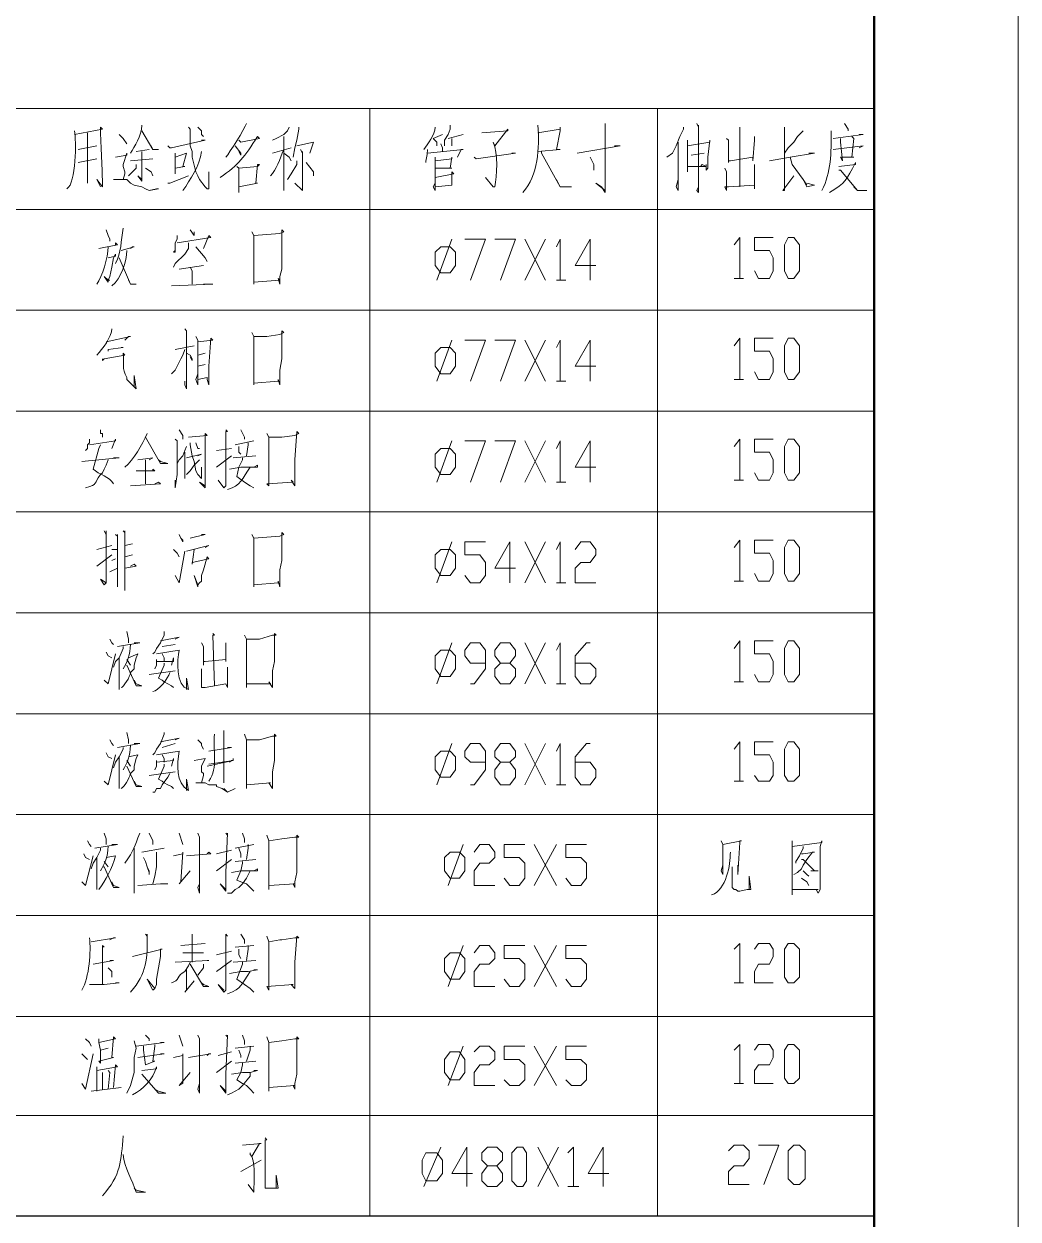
# Model space of a CAD drawing. Header units: millimetres. Extents: x -219 to 948, y -831 to -7.
# Drawn here: x 851.8 to 947.6, y -462.1 to -347 of the extents above; entities that cross this region are included whole.
import ezdxf

# ---------------------------------------------------------------- set-up
doc = ezdxf.new("R2010")
doc.units = ezdxf.units.MM
doc.layers.add('1', color=7, linetype='Continuous')

msp = doc.modelspace()

# ---------------------------------------------------------------- linework, layer by layer
at = {"layer": '1', "color": 0, "lineweight": 5}
for points in [[(-218.84, -6.99), (-218.84, -830.85), (947.56, -830.85), (947.56, -6.99), (-218.84, -6.99)], [(933.7, -355.11), (725.62, -355.11)], [(885.1, -461.85), (885.1, -355.11)], [(912.82, -461.85), (912.82, -355.11)], [(867.64, -356.91), (867.82, -357.09), (867.82, -357.27), (867.82, -358.71), (868, -359.25), (868, -359.79), (868.36, -361.23), (868.54, -361.59), (868.72, -361.95), (869.26, -362.67), (869.44, -362.85), (869.62, -362.85), (869.62, -361.23), (869.62, -362.67)], [(868.54, -356.91), (868.9, -357.27), (868.9, -357.63), (869.08, -357.81)], [(877.36, -356.91), (877.18, -357.27), (876.82, -357.63), (876.1, -357.99), (875.74, -358.17)], [(878.26, -356.91), (878.26, -357.09), (878.08, -358.17), (877.9, -358.89), (877.72, -359.79)], [(892.84, -356.73), (892.84, -357.09), (892.66, -357.63), (892.3, -358.17), (892.3, -358.71)], [(901.3, -357.45), (903.46, -357.09), (903.46, -356.91), (903.46, -357.27), (903.1, -359.07), (903.46, -359.07), (901.3, -359.25)], [(907.78, -356.55), (907.78, -356.91), (907.78, -362.67), (907.78, -363.21), (907.42, -362.67), (906.88, -362.31), (907.78, -363.03)], [(915.34, -356.91), (915.34, -357.09), (914.98, -357.81), (914.62, -358.71), (914.26, -359.43), (913.72, -359.79)], [(916.6, -356.55), (916.78, -356.91), (916.78, -356.73), (916.78, -363.21), (916.6, -363.03), (916.78, -362.67)], [(920.74, -356.91), (920.74, -357.27), (920.74, -357.09), (920.74, -362.67)], [(925.06, -356.91), (925.06, -357.09), (925.06, -363.03), (924.88, -363.03), (925.96, -361.59)], [(930.82, -356.55), (931.18, -357.09), (931.18, -357.27)], [(857.92, -357.45), (857.92, -362.31), (857.92, -361.41)], [(860.98, -357.63), (861.34, -357.99), (861.7, -358.53)], [(863.14, -357.27), (864.22, -359.07), (864.76, -359.07), (864.22, -359.07), (864.04, -358.71)], [(876.82, -357.81), (876.82, -361.95), (876.82, -363.03), (876.82, -362.85), (876.82, -362.31)], [(891.22, -357.99), (892.12, -357.63)], [(891.22, -357.99), (891.58, -358.35), (891.58, -358.71)], [(892.66, -357.99), (894.1, -357.63)], [(893.02, -357.99), (893.02, -358.35), (893.02, -358.71)], [(919.48, -357.99), (919.66, -358.17), (919.66, -360.33), (919.66, -360.15), (919.84, -360.15), (922, -359.79), (922, -360.15), (922.18, -358.17), (922.18, -357.81)], [(926.86, -357.27), (926.32, -357.81), (925.96, -358.35), (925.42, -358.89), (925.06, -359.43)], [(929.74, -357.99), (932.62, -357.63), (932.44, -357.63), (932.26, -357.63)], [(930.46, -357.99), (930.46, -358.35), (930.64, -360.15), (930.46, -359.79), (931.72, -359.79), (931.54, -359.79), (931.72, -357.99), (931.54, -357.81)], [(858.82, -358.71), (857.02, -359.07)], [(862.6, -359.25), (863.86, -359.07)], [(863.14, -359.25), (863.14, -361.95), (863.14, -362.13), (862.78, -361.59), (863.14, -361.95)], [(865.66, -358.71), (865.84, -358.89), (866.02, -358.89), (869.26, -358.17), (868.9, -358.17)], [(872.14, -358.71), (872.68, -359.43), (872.68, -359.61), (872.5, -359.25)], [(875.74, -359.43), (877.54, -358.89)], [(878.44, -359.07), (878.62, -359.43), (878.62, -359.25), (878.62, -363.03), (877.9, -362.31), (878.62, -363.03)], [(878.08, -358.71), (879.7, -358.35), (879.7, -358.35), (879.34, -359.43)], [(890.68, -359.43), (894.1, -359.07), (893.92, -359.07), (893.56, -359.79)], [(891.94, -358.53), (892.12, -358.89), (892.12, -359.25)], [(901.66, -359.25), (901.66, -359.43), (903.46, -362.67), (903.64, -362.67), (904.54, -362.67), (903.46, -362.67), (903.1, -361.95)], [(905.08, -359.43), (909.22, -358.71), (909.04, -358.71), (908.68, -358.71)], [(914.8, -358.35), (914.8, -363.03), (914.62, -362.67), (914.8, -361.95)], [(915.7, -358.17), (915.7, -358.71), (915.7, -361.23), (915.7, -360.69), (917.5, -360.69), (917.14, -360.51), (916.96, -360.69)], [(915.7, -358.71), (917.86, -358.35), (917.86, -358.17), (917.68, -359.79), (917.68, -360.87), (917.5, -361.05), (917.5, -360.51)], [(929.74, -359.07), (932.62, -358.71), (932.62, -358.71), (932.26, -358.89)], [(857.02, -360.33), (858.82, -359.97)], [(860.62, -359.79), (861.7, -359.61), (861.7, -359.43), (861.34, -360.51), (861.34, -360.69), (861.52, -361.23), (861.52, -361.41), (861.34, -361.95)], [(864.22, -359.97), (862.06, -360.15)], [(866.38, -359.43), (866.38, -359.79), (866.38, -360.51), (866.38, -361.41), (866.38, -360.87), (867.28, -360.69), (867.1, -360.69), (867.46, -359.43), (867.46, -359.43), (866.38, -359.79)], [(876.82, -359.43), (877.36, -359.79), (877.54, -360.15)], [(878.08, -360.15), (878.08, -360.51), (877.54, -361.41), (877.18, -361.95)], [(878.98, -360.33), (879.7, -361.23), (879.7, -361.59)], [(891.4, -359.79), (891.4, -363.03), (891.22, -362.67), (891.4, -362.31)], [(891.4, -360.15), (893.02, -359.97), (893.02, -359.79), (892.84, -360.87), (893.02, -360.87), (891.4, -360.87)], [(895.18, -359.79), (895.36, -359.97), (899.14, -359.43), (899.14, -359.43), (898.78, -359.43)], [(906.34, -359.79), (906.7, -360.51), (906.7, -361.05)], [(917.32, -359.43), (916.06, -359.61)], [(923.62, -360.15), (925.6, -359.79), (927.94, -359.43), (927.94, -359.43), (927.4, -359.43)], [(925.6, -359.79), (925.78, -360.51), (926.86, -361.95), (927.22, -362.67), (927.94, -362.49), (927.22, -362.31)], [(862.6, -360.51), (862.6, -360.87), (861.88, -361.59)], [(863.5, -360.87), (864.04, -361.23), (864.22, -361.59), (864.22, -361.59)], [(872.32, -360.69), (872.5, -360.87), (872.5, -362.13), (872.5, -362.31), (872.5, -363.21), (872.5, -362.85), (872.5, -362.67), (874.3, -362.31), (874.12, -362.31), (874.3, -360.51), (874.48, -360.51), (874.3, -360.69), (872.5, -360.87)], [(891.4, -361.77), (893.2, -361.41), (893.02, -361.23), (893.02, -362.49), (893.02, -362.49), (891.4, -362.67)], [(919.3, -360.87), (919.48, -361.23), (919.48, -363.03), (919.3, -362.67), (919.66, -362.67), (922.18, -362.49), (922.18, -362.85), (922.18, -361.59), (922.18, -360.51)], [(930.28, -361.05), (930.46, -361.05), (932.08, -363.03), (932.98, -363.03), (932.08, -363.03), (931.72, -362.67)], [(860.44, -361.95), (861.34, -361.95), (861.7, -361.95), (862.06, -362.31), (862.42, -362.49), (863.14, -362.67), (863.5, -362.85), (863.86, -363.03), (864.76, -362.85), (864.58, -362.85), (863.86, -363.03), (863.5, -362.85)], [(865.66, -362.31), (865.84, -362.31), (867.64, -361.59)], [(926.86, -361.95), (927.22, -362.49)], [(933.7, -364.83), (725.62, -364.83)], [(859.72, -366.81), (859.9, -367.35), (860.08, -367.71), (860.08, -367.89)], [(867.82, -366.81), (868.18, -367.35), (868.18, -367.35), (868.18, -366.99)], [(873.76, -366.99), (873.94, -367.35), (873.94, -372.03), (873.94, -371.85), (876.46, -371.67), (876.28, -371.49), (876.46, -372.03), (876.46, -371.31), (876.64, -370.59), (876.64, -366.81), (876.82, -366.99), (876.46, -367.17), (873.94, -367.35)], [(859, -368.61), (860.8, -368.25), (860.62, -368.07), (860.62, -368.25)], [(861.16, -368.79), (862.42, -368.43), (862.24, -368.43), (862.06, -368.61)], [(866.56, -367.35), (866.56, -367.71), (866.38, -368.07), (866.38, -368.43), (866.38, -368.97), (866.2, -368.97), (866.38, -368.79), (866.38, -368.43), (866.38, -368.07)], [(867.64, -368.07), (867.64, -368.61), (867.28, -369.15), (866.38, -370.05), (866.2, -370.41)], [(866.56, -368.07), (869.8, -367.53), (869.62, -367.35), (869.08, -368.61)], [(868.36, -368.43), (869.26, -369.51), (869.44, -369.87)], [(891.94, -370.95), (891.4, -370.23), (891.4, -368.97), (891.94, -368.43), (892.84, -368.43), (893.38, -368.97), (893.38, -370.23), (892.84, -370.95), (891.94, -370.95)], [(891.58, -371.67), (893.02, -367.71)], [(894.28, -367.71), (896.26, -367.71), (894.82, -371.67)], [(897.16, -367.71), (899.14, -367.71), (897.7, -371.67)], [(900.04, -371.67), (902.02, -367.71)], [(900.04, -367.71), (902.02, -371.67)], [(903.1, -368.43), (903.46, -367.71), (903.46, -371.67)], [(906.88, -370.23), (904.9, -370.23), (906.34, -367.71), (906.34, -371.67)], [(920.2, -368.25), (920.74, -367.53), (920.74, -371.49)], [(922.18, -370.77), (922.54, -371.49), (923.62, -371.49), (923.98, -370.77), (923.98, -369.51), (923.62, -368.79), (922.18, -368.79), (922.18, -367.53), (923.98, -367.53)], [(925.42, -371.49), (925.06, -370.77), (925.06, -368.25), (925.42, -367.53), (925.96, -367.53), (926.5, -368.25), (926.5, -370.77), (925.96, -371.49), (925.42, -371.49)], [(859.9, -369.51), (860.62, -369.33), (860.62, -369.15), (860.44, -369.51), (860.26, -370.41), (860.08, -371.31), (859.9, -371.67), (859.9, -371.85), (859.54, -371.31), (859.9, -371.67), (860.08, -371.67)], [(860.98, -369.51), (862.06, -372.03), (862.6, -372.03), (862.06, -372.03), (861.88, -371.67)], [(866.74, -370.59), (869.08, -370.23)], [(867.82, -370.41), (868, -370.77), (868, -372.03)], [(903.1, -371.67), (904, -371.67)], [(920.2, -371.49), (921.1, -371.49)], [(866.02, -372.21), (869.98, -372.03), (869.08, -372.03)], [(933.7, -374.55), (725.62, -374.55)], [(867.28, -376.35), (867.46, -376.53), (867.46, -382.11), (867.28, -381.75), (867.28, -381.39)], [(873.76, -376.71), (873.94, -377.07), (873.94, -381.75), (873.94, -381.57), (876.28, -381.39), (876.28, -381.21), (876.46, -381.75), (876.46, -380.31), (876.64, -379.23), (876.64, -376.53), (876.82, -376.71), (876.46, -376.89), (875.2, -377.07), (873.94, -377.07)], [(859.72, -377.61), (862.06, -377.07), (861.88, -377.07), (861.52, -377.43)], [(868.36, -377.07), (868.54, -377.43), (868.54, -381.75), (868.36, -381.21), (868.54, -380.67)], [(868.54, -377.61), (869.98, -377.43), (869.8, -377.25), (869.62, -379.95), (869.62, -381.75), (869.44, -381.21), (869.44, -381.03), (868.54, -381.21)], [(891.58, -381.39), (893.02, -377.43)], [(894.28, -377.43), (896.26, -377.43), (894.82, -381.39)], [(897.16, -377.43), (899.14, -377.43), (897.7, -381.39)], [(900.04, -381.39), (902.02, -377.43)], [(900.04, -377.43), (902.02, -381.39)], [(903.1, -378.15), (903.46, -377.43), (903.46, -381.39)], [(906.88, -379.95), (904.9, -379.95), (906.34, -377.43), (906.34, -381.39)], [(920.2, -377.97), (920.74, -377.25), (920.74, -381.21)], [(922.18, -380.49), (922.54, -381.21), (923.62, -381.21), (923.98, -380.49), (923.98, -379.23), (923.62, -378.51), (922.18, -378.51), (922.18, -377.25), (923.98, -377.25)], [(925.42, -381.21), (925.06, -380.49), (925.06, -377.97), (925.42, -377.25), (925.96, -377.25), (926.5, -377.97), (926.5, -380.49), (925.96, -381.21), (925.42, -381.21)], [(859.9, -378.33), (859.9, -378.51), (859.9, -378.33), (861.34, -378.15), (861.16, -378.15)], [(867.28, -378.33), (867.1, -378.87), (866.92, -379.23), (866.56, -379.95), (866.38, -380.31), (866.02, -380.67)], [(866.38, -378.33), (868.18, -377.97)], [(867.46, -378.69), (867.82, -378.87), (868, -379.23), (868, -379.41), (867.82, -379.05)], [(868.54, -378.87), (869.26, -378.69)], [(891.94, -380.67), (891.4, -379.95), (891.4, -378.69), (891.94, -378.15), (892.84, -378.15), (893.38, -378.69), (893.38, -379.95), (892.84, -380.67), (891.94, -380.67)], [(868.54, -379.95), (869.26, -379.77)], [(903.1, -381.39), (904, -381.39)], [(920.2, -381.21), (921.1, -381.21)], [(933.7, -384.27), (725.62, -384.27)], [(859.18, -386.07), (859.18, -386.43), (859.36, -386.43), (859.36, -386.79)], [(863.5, -386.79), (864.94, -389.31), (865.66, -389.31), (864.94, -389.13), (864.76, -388.95)], [(866.74, -386.07), (867.1, -386.61), (867.1, -386.97)], [(871.24, -386.07), (871.42, -386.25), (871.24, -386.25), (871.24, -391.47), (871.06, -391.65), (870.52, -390.93), (871.06, -391.65)], [(872.68, -386.07), (873.04, -386.79), (873.04, -386.97)], [(875.2, -386.43), (875.38, -386.79), (875.38, -391.47), (875.2, -391.29), (877.72, -391.11), (877.54, -390.93), (877.9, -391.47), (877.9, -388.95), (878.08, -386.25), (878.26, -386.43), (877.9, -386.61), (876.64, -386.79), (876.46, -386.79), (875.38, -386.79)], [(858.1, -386.97), (858.1, -387.33), (857.92, -387.51), (857.92, -387.87), (857.74, -388.05)], [(858.1, -387.51), (860.62, -387.15), (860.62, -386.97), (860.26, -387.87)], [(866.38, -386.97), (866.56, -387.15), (866.56, -387.15), (866.56, -390.39), (866.38, -391.65), (866.38, -390.93)], [(867.46, -387.69), (867.28, -388.05), (867.1, -388.59), (866.74, -388.95), (866.56, -389.31)], [(867.82, -387.33), (867.82, -387.51), (868, -388.59), (868.18, -389.13), (868.36, -390.03), (868.54, -390.39), (868.9, -390.75), (868.9, -389.67), (868.9, -390.57)], [(868.36, -387.33), (868.54, -387.87), (868.72, -387.87)], [(870.34, -388.05), (871.78, -387.87)], [(872.14, -387.51), (873.94, -387.15)], [(872.5, -387.69), (872.5, -388.23), (872.68, -388.41)], [(873.4, -387.33), (873.4, -387.51), (873.22, -388.59)], [(891.94, -390.39), (891.4, -389.67), (891.4, -388.41), (891.94, -387.87), (892.84, -387.87), (893.38, -388.41), (893.38, -389.67), (892.84, -390.39), (891.94, -390.39)], [(891.58, -391.11), (893.02, -387.15)], [(894.28, -387.15), (896.26, -387.15), (894.82, -391.11)], [(897.16, -387.15), (899.14, -387.15), (897.7, -391.11)], [(900.04, -391.11), (902.02, -387.15)], [(900.04, -387.15), (902.02, -391.11)], [(903.1, -387.87), (903.46, -387.15), (903.46, -391.11)], [(906.88, -389.67), (904.9, -389.67), (906.34, -387.15), (906.34, -391.11)], [(920.2, -387.69), (920.74, -386.97), (920.74, -390.93)], [(922.18, -390.21), (922.54, -390.93), (923.62, -390.93), (923.98, -390.21), (923.98, -388.95), (923.62, -388.23), (922.18, -388.23), (922.18, -386.97), (923.98, -386.97)], [(925.42, -390.93), (925.06, -390.21), (925.06, -387.69), (925.42, -386.97), (925.96, -386.97), (926.5, -387.69), (926.5, -390.21), (925.96, -390.93), (925.42, -390.93)], [(857.38, -389.13), (860.98, -388.77), (860.44, -388.77)], [(862.78, -388.95), (864.22, -388.77), (864.22, -388.77), (863.86, -388.95)], [(863.5, -388.95), (863.5, -391.29)], [(867.28, -388.23), (867.28, -390.75), (867.28, -390.03)], [(867.46, -388.77), (868.9, -388.41), (868.54, -388.59)], [(868.72, -388.95), (868.18, -389.49), (867.82, -390.03), (867.46, -390.39)], [(870.34, -389.67), (871.78, -388.59)], [(871.96, -388.77), (874.12, -388.59)], [(872.86, -388.77), (872.86, -388.95), (872.5, -389.67), (872.32, -390.57), (873.04, -391.11), (873.58, -391.47), (873.94, -391.65)], [(862.6, -390.03), (864.4, -390.03), (864.22, -389.85), (864.22, -390.03)], [(871.6, -389.85), (872.68, -389.67), (873.4, -389.67), (874.3, -389.67), (874.3, -389.49), (873.94, -389.67)], [(862.06, -391.47), (864.94, -391.29), (864.76, -391.11), (864.4, -391.29)], [(903.1, -391.11), (904, -391.11)], [(920.2, -390.93), (921.1, -390.93)], [(933.7, -393.99), (725.62, -393.99)], [(859.54, -395.79), (859.72, -396.15), (859.72, -395.79), (859.72, -400.83), (859.54, -401.01), (859.18, -400.47), (859.72, -400.83)], [(861.34, -395.79), (861.52, -395.97), (861.52, -395.79), (861.52, -401.55), (861.52, -400.47)], [(873.76, -396.15), (873.94, -396.51), (873.94, -401.19), (873.94, -401.01), (876.28, -400.83), (876.28, -400.65), (876.46, -401.19), (876.46, -399.57), (876.64, -398.67), (876.64, -395.97), (876.82, -396.15), (876.46, -396.33), (873.94, -396.51)], [(858.82, -397.59), (860.26, -397.23)], [(860.62, -396.15), (860.8, -396.33), (860.8, -396.15), (860.8, -401.19), (860.8, -400.47)], [(861.52, -397.23), (862.24, -397.05)], [(866.74, -396.15), (866.92, -396.51), (867.1, -396.69), (867.1, -396.87), (866.92, -396.51)], [(867.46, -397.77), (869.62, -397.23), (869.62, -397.23), (869.26, -397.41)], [(867.82, -396.51), (869.26, -396.15), (869.08, -396.15), (868.9, -396.15)], [(891.58, -400.83), (893.02, -396.87)], [(894.28, -400.11), (894.82, -400.83), (895.72, -400.83), (896.26, -400.11), (896.26, -398.85), (895.72, -398.13), (894.28, -398.13), (894.28, -396.87), (896.26, -396.87)], [(899.14, -399.39), (897.16, -399.39), (898.6, -396.87), (898.6, -400.83)], [(900.04, -400.83), (902.02, -396.87)], [(900.04, -396.87), (902.02, -400.83)], [(903.1, -397.59), (903.46, -396.87), (903.46, -400.83)], [(904.9, -397.59), (905.44, -396.87), (906.34, -396.87), (906.88, -397.59), (906.88, -398.13), (906.34, -398.85), (905.44, -398.85), (904.9, -399.39), (904.9, -400.83), (906.88, -400.83)], [(920.2, -397.41), (920.74, -396.69), (920.74, -400.65)], [(922.18, -399.93), (922.54, -400.65), (923.62, -400.65), (923.98, -399.93), (923.98, -398.67), (923.62, -397.95), (922.18, -397.95), (922.18, -396.69), (923.98, -396.69)], [(925.42, -400.65), (925.06, -399.93), (925.06, -397.41), (925.42, -396.69), (925.96, -396.69), (926.5, -397.41), (926.5, -399.93), (925.96, -400.65), (925.42, -400.65)], [(858.82, -399.21), (860.26, -398.13)], [(860.26, -397.59), (860.8, -397.59)], [(862.24, -398.13), (861.52, -398.31)], [(866.2, -397.59), (866.56, -397.95), (866.74, -398.31)], [(866.38, -400.11), (866.74, -400.83), (867.28, -397.77)], [(868.18, -397.59), (868, -399.03), (868, -398.85), (869.62, -398.49), (869.44, -398.31), (869.08, -399.57), (868.9, -400.11), (868.9, -400.65), (868.72, -400.83), (868.54, -401.01), (868.54, -401.19), (868.18, -400.11), (868.54, -401.01)], [(891.94, -400.11), (891.4, -399.39), (891.4, -398.13), (891.94, -397.59), (892.84, -397.59), (893.38, -398.13), (893.38, -399.39), (892.84, -400.11), (891.94, -400.11)], [(860.08, -399.75), (860.8, -399.39)], [(860.62, -398.49), (860.26, -398.67)], [(861.52, -399.39), (862.6, -399.21), (862.42, -399.03), (862.06, -399.21)], [(920.2, -400.65), (921.1, -400.65)], [(903.1, -400.83), (904, -400.83)], [(933.7, -403.71), (725.62, -403.71)], [(860.08, -406.23), (860.26, -406.59), (860.44, -406.77)], [(861.7, -405.51), (861.88, -406.23), (861.88, -406.59)], [(865.3, -405.51), (865.3, -405.87), (864.94, -406.59), (864.58, -407.13), (864.4, -407.49), (864.22, -407.67)], [(864.94, -406.41), (866.74, -406.05), (866.74, -406.05), (866.38, -406.23)], [(869.98, -405.69), (870.16, -405.87), (869.98, -405.87), (870.16, -410.73)], [(873.04, -405.87), (873.22, -406.23), (873.22, -410.91), (873.22, -410.55), (875.56, -410.55), (875.38, -410.37), (875.74, -410.91), (875.74, -409.29), (875.92, -408.39), (875.92, -405.69), (876.1, -405.87), (875.74, -405.87), (874.48, -406.23), (873.22, -406.23)], [(920.2, -407.13), (920.74, -406.41), (920.74, -410.37)], [(922.18, -409.65), (922.54, -410.37), (923.62, -410.37), (923.98, -409.65), (923.98, -408.39), (923.62, -407.67), (922.18, -407.67), (922.18, -406.41), (923.98, -406.41)], [(925.42, -410.37), (925.06, -409.65), (925.06, -407.13), (925.42, -406.41), (925.96, -406.41), (926.5, -407.13), (926.5, -409.65), (925.96, -410.37), (925.42, -410.37)], [(859.72, -407.49), (859.9, -407.85), (860.26, -408.03)], [(861.34, -406.95), (861.34, -407.13), (860.98, -408.03), (860.62, -408.39), (860.44, -408.93)], [(860.8, -406.95), (862.96, -406.59), (862.78, -406.59), (862.42, -406.59)], [(866.38, -406.77), (865.12, -406.95)], [(868.9, -406.59), (869.08, -406.95), (869.08, -408.75), (869.08, -408.39), (869.26, -408.39), (871.24, -408.21), (871.24, -408.39), (871.24, -406.59)], [(891.94, -409.83), (891.4, -409.11), (891.4, -407.85), (891.94, -407.31), (892.84, -407.31), (893.38, -407.85), (893.38, -409.11), (892.84, -409.83), (891.94, -409.83)], [(891.58, -410.55), (893.02, -406.59)], [(894.82, -410.55), (895.18, -410.55), (896.26, -409.11), (896.26, -407.31), (895.72, -406.59), (894.82, -406.59), (894.28, -407.31), (894.28, -407.85), (894.82, -408.57), (896.26, -408.57)], [(897.7, -410.55), (897.16, -409.83), (897.16, -409.11), (897.7, -408.57), (898.6, -408.57), (899.14, -407.85), (899.14, -407.31), (898.6, -406.59), (897.7, -406.59), (897.16, -407.31), (897.16, -407.85), (897.7, -408.57)], [(900.04, -410.55), (902.02, -406.59)], [(900.04, -406.59), (902.02, -410.55)], [(903.1, -407.31), (903.46, -406.59), (903.46, -410.55)], [(904.9, -408.57), (906.34, -408.57), (906.88, -409.11), (906.88, -409.83), (906.34, -410.55), (905.44, -410.55), (904.9, -409.83), (904.9, -407.85), (905.98, -406.59), (906.34, -406.59)], [(859.54, -410.19), (859.9, -410.55), (860.62, -407.67)], [(860.98, -408.03), (860.98, -411.09), (860.98, -410.19)], [(861.7, -408.21), (862.06, -408.75)], [(861.7, -408.75), (861.7, -408.75), (862.6, -410.73), (863.14, -410.73), (862.6, -410.55), (862.42, -410.19)], [(864.58, -408.21), (864.58, -408.75), (864.4, -409.11)], [(864.58, -408.39), (866.2, -408.39), (866.2, -408.03), (866.02, -408.75)], [(865.3, -408.57), (865.3, -408.75), (864.76, -410.01), (865.12, -410.19), (865.3, -410.37), (865.66, -410.55), (866.02, -410.73), (866.2, -410.91)], [(865.12, -407.67), (865.3, -408.03), (865.3, -408.39)], [(898.6, -408.57), (899.14, -409.11), (899.14, -409.83), (898.6, -410.55), (897.7, -410.55)], [(863.86, -409.65), (866.38, -409.29)], [(868.9, -409.11), (868.9, -409.47), (868.9, -410.91), (868.9, -410.91), (869.26, -410.91), (871.24, -410.55), (871.42, -410.91), (871.42, -408.93)], [(903.1, -410.55), (904, -410.55)], [(920.2, -410.37), (921.1, -410.37)], [(933.7, -413.43), (725.62, -413.43)], [(861.7, -415.23), (861.88, -415.95), (861.88, -416.31)], [(865.3, -415.23), (865.3, -415.41), (864.94, -416.31), (864.58, -416.85), (864.4, -417.21), (864.22, -417.39)], [(871.06, -415.05), (871.06, -415.41), (871.06, -419.73), (871.06, -420.09), (871.06, -419.91), (871.06, -419.37)], [(873.04, -415.41), (873.22, -415.95), (873.22, -420.63), (873.22, -420.27), (875.56, -420.09), (875.38, -420.09), (875.74, -420.63), (875.74, -419.01), (875.92, -417.93), (875.92, -415.41), (876.1, -415.59), (875.74, -415.59), (874.48, -415.95), (873.22, -415.95)], [(860.08, -415.95), (860.26, -416.31), (860.44, -416.49)], [(861.34, -416.67), (861.34, -416.85), (860.98, -417.57), (860.62, -418.11), (860.44, -418.65)], [(860.8, -416.67), (862.96, -416.31), (862.78, -416.31), (862.42, -416.31)], [(864.94, -416.13), (866.74, -415.77), (866.74, -415.77), (866.38, -415.95)], [(866.38, -416.31), (865.12, -416.67)], [(868.54, -415.95), (868.9, -416.31), (868.9, -416.49)], [(868.9, -416.49), (869.08, -416.85)], [(869.62, -417.03), (871.78, -416.67), (871.6, -416.67), (871.42, -416.67)], [(869.62, -417.03), (871.78, -416.67), (871.6, -416.67), (871.78, -416.67), (871.42, -416.67)], [(891.58, -420.27), (893.02, -416.31)], [(894.82, -420.27), (895.18, -420.27), (896.26, -418.83), (896.26, -417.03), (895.72, -416.31), (894.82, -416.31), (894.28, -417.03), (894.28, -417.57), (894.82, -418.11), (896.26, -418.11)], [(897.7, -420.27), (897.16, -419.55), (897.16, -418.83), (897.7, -418.11), (898.6, -418.11), (899.14, -417.57), (899.14, -417.03), (898.6, -416.31), (897.7, -416.31), (897.16, -417.03), (897.16, -417.57), (897.7, -418.11)], [(900.04, -420.27), (902.02, -416.31)], [(900.04, -416.31), (902.02, -420.27)], [(903.1, -417.03), (903.46, -416.31), (903.46, -420.27)], [(904.9, -418.11), (906.34, -418.11), (906.88, -418.83), (906.88, -419.55), (906.34, -420.27), (905.44, -420.27), (904.9, -419.55), (904.9, -417.57), (905.98, -416.31), (906.34, -416.31)], [(920.2, -416.85), (920.74, -416.13), (920.74, -419.91)], [(922.18, -419.37), (922.54, -419.91), (923.62, -419.91), (923.98, -419.37), (923.98, -418.11), (923.62, -417.39), (922.18, -417.39), (922.18, -416.13), (923.98, -416.13)], [(925.42, -419.91), (925.06, -419.37), (925.06, -416.85), (925.42, -416.13), (925.96, -416.13), (926.5, -416.85), (926.5, -419.37), (925.96, -419.91), (925.42, -419.91)], [(859.54, -419.91), (859.9, -420.27), (860.62, -417.39)], [(859.72, -417.21), (859.9, -417.57), (860.26, -417.75)], [(860.98, -417.57), (860.98, -420.63), (860.98, -419.91)], [(861.7, -417.93), (862.06, -418.47)], [(864.58, -417.93), (864.58, -418.47), (864.4, -418.83)], [(864.58, -418.11), (866.2, -417.93), (866.2, -417.75), (866.02, -418.47)], [(865.12, -417.39), (865.3, -417.75), (865.3, -418.11)], [(868.18, -417.93), (869.26, -417.75), (869.26, -417.75), (868.9, -418.47), (868.9, -418.47), (868.9, -418.83), (868.9, -419.01), (869.08, -419.19), (869.08, -419.37), (868.9, -420.09)], [(869.44, -418.47), (871.96, -417.93), (871.78, -417.93), (871.6, -418.11)], [(869.62, -418.29), (871.96, -417.93), (871.96, -417.75)], [(891.94, -419.55), (891.4, -418.83), (891.4, -417.57), (891.94, -417.03), (892.84, -417.03), (893.38, -417.57), (893.38, -418.83), (892.84, -419.55), (891.94, -419.55)], [(861.7, -418.47), (861.7, -418.47), (862.6, -420.45), (863.14, -420.45), (862.6, -420.27), (862.42, -419.91)], [(863.86, -419.37), (866.38, -419.01)], [(865.3, -418.29), (865.3, -418.47), (864.76, -419.73), (865.12, -419.91), (865.3, -420.09), (865.66, -420.27), (866.02, -420.45), (866.2, -420.63)], [(898.6, -418.11), (899.14, -418.83), (899.14, -419.55), (898.6, -420.27), (897.7, -420.27)], [(865.84, -419.19), (865.66, -419.55), (865.12, -420.27), (864.94, -420.63), (864.58, -420.63), (864.4, -420.99), (864.22, -420.99)], [(868.36, -420.09), (869.26, -420.09), (869.62, -420.27), (870.34, -420.27), (870.34, -420.45), (870.88, -420.63), (871.42, -420.99), (871.42, -420.99), (872.14, -420.63), (871.42, -420.99), (871.06, -420.63)], [(903.1, -420.27), (904, -420.27)], [(920.2, -419.91), (921.1, -419.91)], [(933.7, -423.15), (725.62, -423.15)], [(857.92, -425.67), (858.1, -426.03), (858.28, -426.21)], [(858.64, -426.39), (860.8, -426.03), (860.62, -426.03), (860.26, -426.03)], [(859.54, -424.95), (859.72, -425.49), (859.72, -426.03)], [(863.86, -424.95), (864.22, -425.67), (864.22, -426.03), (864.22, -425.67)], [(866.74, -424.95), (867.1, -426.03)], [(868.54, -424.95), (868.72, -425.31), (868.72, -430.71), (868.54, -430.17), (868.72, -429.81)], [(871.24, -424.95), (871.42, -425.13), (871.42, -424.95), (871.24, -428.73), (871.24, -430.53), (870.7, -429.81), (871.24, -430.35)], [(872.14, -426.39), (873.94, -426.03)], [(872.86, -424.95), (873.04, -425.49), (873.04, -425.85)], [(873.4, -426.03), (873.4, -426.39), (873.22, -427.47)], [(875.2, -425.13), (875.38, -425.67), (875.38, -430.35), (875.38, -429.99), (877.9, -429.81), (877.72, -429.81), (877.9, -430.17), (877.9, -429.63), (878.08, -428.73), (878.08, -425.13), (878.26, -425.31), (877.9, -425.31), (876.64, -425.49), (875.38, -425.67)], [(892.66, -429.99), (894.1, -426.03)], [(895.18, -426.75), (895.72, -426.03), (896.62, -426.03), (897.16, -426.75), (897.16, -427.29), (896.62, -427.83), (895.72, -427.83), (895.18, -428.55), (895.18, -429.99), (897.16, -429.99)], [(898.06, -429.27), (898.6, -429.99), (899.5, -429.99), (900.04, -429.27), (900.04, -427.83), (899.5, -427.29), (898.06, -427.29), (898.06, -426.03), (900.04, -426.03)], [(900.94, -429.99), (903.1, -426.03)], [(900.94, -426.03), (903.1, -429.99)], [(904, -429.27), (904.54, -429.99), (905.44, -429.99), (905.98, -429.27), (905.98, -427.83), (905.44, -427.29), (904, -427.29), (904, -426.03), (905.98, -426.03)], [(918.94, -425.67), (918.94, -425.67), (919.12, -426.03), (919.12, -428.91), (918.94, -428.55), (919.12, -428.01)], [(919.12, -426.03), (920.92, -425.67), (920.74, -425.67), (920.74, -425.85), (920.56, -428.91), (920.56, -428.01)], [(925.78, -425.67), (925.78, -426.21), (925.78, -430.89), (925.78, -430.35), (928.3, -430.35), (927.58, -430.35)], [(925.78, -426.21), (928.66, -425.85), (928.66, -425.67), (928.48, -426.21), (928.48, -430.35), (928.3, -430.71), (928.12, -430.35)], [(857.38, -429.63), (857.74, -429.99), (858.46, -427.11)], [(857.56, -426.93), (857.74, -427.29), (858.1, -427.47)], [(859.18, -426.39), (859.18, -426.57), (858.82, -427.29), (858.46, -427.83), (858.28, -428.37)], [(862.42, -426.39), (862.42, -430.71), (862.42, -430.35), (862.42, -429.99)], [(863.14, -426.75), (865.3, -426.39)], [(864.58, -426.75), (864.58, -427.29), (864.58, -428.19), (864.4, -429.09), (864.22, -429.81)], [(866.2, -427.11), (867.1, -426.93), (867.1, -426.75), (866.92, -429.63), (866.74, -429.81), (867.82, -428.55)], [(867.46, -427.11), (869.8, -426.93), (869.62, -426.75), (869.44, -426.93)], [(870.34, -426.93), (871.78, -426.57)], [(872.5, -426.39), (872.68, -426.93), (872.68, -427.29)], [(892.84, -429.27), (892.3, -428.55), (892.3, -427.29), (892.84, -426.75), (893.74, -426.75), (894.28, -427.29), (894.28, -428.55), (893.74, -429.27), (892.84, -429.27)], [(926.68, -426.93), (926.86, -426.93), (927.94, -426.75), (927.76, -426.75), (927.22, -427.47), (926.86, -428.01), (926.68, -428.37), (926.32, -428.73), (925.96, -428.91)], [(926.86, -426.21), (926.86, -426.39), (926.5, -427.11), (926.14, -427.65), (926.14, -427.83)], [(858.82, -427.29), (858.82, -430.35), (858.82, -429.63)], [(859.36, -428.19), (859.54, -428.19), (860.44, -430.17), (860.98, -430.17), (860.44, -429.99), (860.26, -429.63)], [(859.54, -427.65), (859.9, -428.19)], [(863.32, -427.29), (863.5, -427.65), (863.68, -428.19), (863.86, -428.73), (863.86, -428.91), (863.86, -428.55), (863.68, -428.19)], [(870.34, -428.55), (871.78, -427.47)], [(871.78, -428.73), (872.68, -428.55), (873.4, -428.55), (874.3, -428.55), (874.3, -428.37), (873.94, -428.55)], [(872.14, -427.65), (874.12, -427.47)], [(872.86, -427.65), (872.86, -427.83), (872.68, -428.55), (872.32, -429.45), (872.68, -429.63), (873.22, -429.81), (873.58, -430.17), (873.94, -430.53)], [(920.02, -428.19), (920.02, -428.55), (920.02, -430.17), (920.2, -430.35), (920.38, -430.35), (920.56, -430.53), (920.74, -430.53), (921.46, -430.35), (921.64, -430.35), (921.82, -430.35), (921.64, -429.09), (921.64, -430.35)], [(926.68, -427.47), (926.86, -427.47), (927.94, -428.55), (928.3, -428.55), (927.94, -428.55), (927.58, -428.55)], [(873.58, -428.55), (873.22, -429.27), (872.86, -429.81), (872.5, -430.17), (872.14, -430.35), (871.78, -430.71), (871.42, -430.71)], [(926.68, -429.27), (927.22, -429.63), (927.4, -429.99)], [(926.86, -428.55), (927.22, -428.91), (927.4, -429.09)], [(862.78, -429.99), (864.94, -429.81), (865.66, -429.81)], [(933.7, -432.87), (725.62, -432.87)], [(858.28, -435.39), (860.62, -435.03), (860.44, -435.03), (860.08, -435.21)], [(868, -434.67), (868, -437.37)], [(871.24, -434.67), (871.42, -434.85), (871.24, -434.67), (871.24, -440.07), (871.06, -440.25), (870.52, -439.53), (871.06, -440.07)], [(872.68, -434.67), (873.04, -435.21), (873.04, -435.57)], [(875.2, -434.85), (875.38, -435.39), (875.38, -440.07), (875.2, -439.71), (877.72, -439.53), (877.54, -439.53), (877.9, -439.89), (877.9, -437.37), (878.08, -434.85), (878.26, -435.03), (877.9, -435.03), (876.64, -435.21), (876.46, -435.21), (875.38, -435.39)], [(859.36, -435.75), (859.54, -435.93), (859.36, -435.75), (859.36, -439.53)], [(862.24, -436.83), (865.12, -436.11), (864.94, -436.11), (864.94, -436.83), (864.58, -438.99), (864.58, -439.53), (864.4, -439.89), (864.22, -440.07), (863.68, -438.99), (864.4, -439.89)], [(866.92, -435.75), (869.26, -435.57)], [(870.34, -436.65), (871.78, -436.29)], [(872.14, -435.93), (873.94, -435.75)], [(872.5, -436.11), (872.5, -436.65), (872.68, -437.01)], [(873.4, -435.75), (873.4, -436.11), (873.22, -437.19)], [(892.66, -439.71), (894.1, -435.75)], [(895.18, -436.47), (895.72, -435.75), (896.62, -435.75), (897.16, -436.47), (897.16, -437.01), (896.62, -437.55), (895.72, -437.55), (895.18, -438.27), (895.18, -439.71), (897.16, -439.71)], [(898.06, -438.99), (898.6, -439.71), (899.5, -439.71), (900.04, -438.99), (900.04, -437.55), (899.5, -437.01), (898.06, -437.01), (898.06, -435.75), (900.04, -435.75)], [(900.94, -439.71), (903.1, -435.75)], [(900.94, -435.75), (903.1, -439.71)], [(904, -438.99), (904.54, -439.71), (905.44, -439.71), (905.98, -438.99), (905.98, -437.55), (905.44, -437.01), (904, -437.01), (904, -435.75), (905.98, -435.75)], [(920.2, -436.11), (920.74, -435.57), (920.74, -439.35)], [(922.18, -436.11), (922.54, -435.57), (923.62, -435.57), (923.98, -436.11), (923.98, -436.83), (923.62, -437.55), (922.54, -437.55), (922.18, -438.27), (922.18, -439.35), (923.98, -439.35)], [(925.42, -439.35), (925.06, -438.81), (925.06, -436.11), (925.42, -435.57), (925.96, -435.57), (926.5, -436.11), (926.5, -438.81), (925.96, -439.35), (925.42, -439.35)], [(858.46, -437.55), (860.44, -437.19), (860.26, -437.19), (860.08, -437.19)], [(866.38, -437.37), (869.62, -437.19), (869.44, -437.19)], [(867.1, -436.47), (869.08, -436.47)], [(867.82, -437.55), (869.08, -439.71), (869.62, -439.71), (869.08, -439.53), (868.9, -439.35)], [(869.08, -437.55), (869.08, -437.91), (868.54, -438.63)], [(870.34, -438.27), (871.78, -437.19)], [(871.96, -437.37), (874.12, -437.19)], [(872.86, -437.37), (872.86, -437.55), (872.32, -438.99), (873.04, -439.53), (873.58, -439.89), (873.94, -440.25)], [(892.84, -438.99), (892.3, -438.27), (892.3, -437.01), (892.84, -436.47), (893.74, -436.47), (894.28, -437.01), (894.28, -438.27), (893.74, -438.99), (892.84, -438.99)], [(859.9, -437.91), (860.26, -438.27), (860.26, -438.63), (860.26, -438.81)], [(867.46, -438.09), (867.46, -440.07), (867.28, -440.25), (868.18, -439.17)], [(871.6, -438.45), (872.68, -438.27), (873.4, -438.27), (874.3, -438.09), (873.94, -438.09)], [(858.1, -439.53), (859.54, -439.53), (860.98, -439.35), (860.8, -439.35), (860.62, -439.35)], [(920.2, -439.35), (921.1, -439.35)], [(933.7, -442.59), (725.62, -442.59)], [(863.5, -444.39), (863.86, -444.75), (863.86, -444.93)], [(866.74, -444.39), (867.1, -445.47)], [(868.54, -444.39), (868.72, -444.75), (868.72, -449.97), (868.54, -449.61), (868.72, -449.07)], [(871.24, -444.39), (871.42, -444.57), (871.42, -444.39), (871.24, -448.17), (871.24, -449.97), (870.7, -449.25), (871.24, -449.79)], [(872.86, -444.39), (873.04, -444.93), (873.04, -445.29)], [(857.74, -444.75), (858.1, -445.11), (858.28, -445.47)], [(859, -444.75), (859, -445.11), (859.18, -445.83), (859.18, -447.09), (859, -446.91), (860.44, -446.55), (860.26, -446.55), (860.44, -444.57), (860.62, -444.75), (859, -445.11)], [(859.18, -445.83), (859.9, -445.65)], [(862.42, -444.93), (862.6, -445.65), (862.42, -446.55), (862.42, -447.27), (862.42, -447.99), (862.06, -449.25), (861.7, -449.97)], [(862.6, -445.47), (865.3, -445.11), (865.12, -445.11), (864.94, -445.11)], [(863.32, -445.47), (863.32, -445.83), (863.5, -447.27), (863.5, -447.27), (864.4, -446.91), (864.22, -446.91), (864.4, -445.47), (864.4, -445.29)], [(872.14, -445.65), (873.94, -445.47)], [(873.58, -445.47), (873.58, -445.83), (873.22, -446.91)], [(875.2, -444.57), (875.38, -445.11), (875.38, -448.71), (875.38, -449.79), (875.38, -449.43), (877.9, -449.25), (877.72, -449.25), (877.9, -449.61), (877.9, -449.07), (878.08, -448.17), (878.08, -444.57), (878.26, -444.75), (877.9, -444.75), (876.64, -444.93), (875.38, -445.11)], [(892.66, -449.25), (894.1, -445.47)], [(895.18, -446.01), (895.72, -445.47), (896.62, -445.47), (897.16, -446.01), (897.16, -446.73), (896.62, -447.27), (895.72, -447.27), (895.18, -447.99), (895.18, -449.25), (897.16, -449.25)], [(898.06, -448.71), (898.6, -449.25), (899.5, -449.25), (900.04, -448.71), (900.04, -447.27), (899.5, -446.73), (898.06, -446.73), (898.06, -445.47), (900.04, -445.47)], [(900.94, -449.25), (903.1, -445.47)], [(900.94, -445.47), (903.1, -449.25)], [(904, -448.71), (904.54, -449.25), (905.44, -449.25), (905.98, -448.71), (905.98, -447.27), (905.44, -446.73), (904, -446.73), (904, -445.47), (905.98, -445.47)], [(920.2, -445.83), (920.74, -445.29), (920.74, -449.07)], [(922.18, -445.83), (922.54, -445.29), (923.62, -445.29), (923.98, -445.83), (923.98, -446.55), (923.62, -447.27), (922.54, -447.27), (922.18, -447.81), (922.18, -449.07), (923.98, -449.07)], [(925.42, -449.07), (925.06, -448.53), (925.06, -445.83), (925.42, -445.29), (925.96, -445.29), (926.5, -445.83), (926.5, -448.53), (925.96, -449.07), (925.42, -449.07)], [(857.38, -446.19), (857.74, -446.55), (857.92, -446.73)], [(857.38, -449.07), (857.74, -449.61), (858.46, -446.19)], [(862.78, -446.55), (865.3, -446.19), (865.12, -446.19), (864.94, -446.19)], [(866.2, -446.55), (867.1, -446.37), (867.1, -446.19), (867.1, -449.07), (866.74, -449.25), (867.82, -447.99)], [(867.64, -446.55), (869.8, -446.19), (869.62, -446.19), (869.44, -446.37)], [(870.52, -446.37), (871.78, -446.01)], [(872.5, -445.83), (872.68, -446.37), (872.68, -446.55)], [(892.84, -448.71), (892.3, -447.99), (892.3, -446.73), (892.84, -446.01), (893.74, -446.01), (894.28, -446.73), (894.28, -447.99), (893.74, -448.71), (892.84, -448.71)], [(860.44, -449.43), (860.62, -447.27), (860.8, -447.45), (858.82, -447.81), (858.82, -447.45), (858.82, -449.79)], [(859.9, -447.81), (860.08, -447.99), (859.9, -449.61)], [(870.34, -447.99), (871.78, -446.91)], [(871.78, -448.17), (872.86, -447.99), (873.58, -447.99), (874.3, -447.81), (873.94, -447.81)], [(872.14, -447.09), (874.12, -446.91)], [(872.86, -447.09), (872.86, -447.27), (872.68, -447.99), (872.32, -448.71), (872.86, -449.07), (873.22, -449.25), (873.58, -449.61), (873.94, -449.97)], [(859.36, -449.61), (859.36, -447.99)], [(863.14, -448.17), (863.14, -448.17), (864.76, -449.97), (865.48, -449.97), (864.76, -449.79), (864.4, -449.61)], [(873.58, -447.99), (873.58, -448.35), (872.86, -449.25), (872.5, -449.61), (872.14, -449.79), (871.78, -449.97), (871.42, -450.15)], [(920.2, -449.07), (921.1, -449.07)], [(858.28, -449.79), (861.16, -449.43)], [(933.7, -452.13), (725.62, -452.13)], [(872.86, -455.01), (874.66, -454.83), (874.48, -454.83), (873.76, -456.09), (873.58, -455.91), (873.58, -455.73)], [(875.02, -454.29), (875.2, -454.47), (875.02, -454.47), (875.02, -459.15), (875.2, -459.15), (876.1, -459.15), (876.28, -459.15), (876.1, -457.89), (876.1, -459.15)], [(890.5, -458.43), (890.14, -457.71), (890.14, -456.45), (890.5, -455.73), (891.58, -455.73), (892.12, -456.45), (892.12, -457.71), (891.58, -458.43), (890.5, -458.43)], [(890.32, -458.97), (891.94, -455.19)], [(895, -457.71), (893.02, -457.71), (894.46, -455.19), (894.46, -458.97)], [(896.44, -458.97), (895.9, -458.43), (895.9, -457.71), (896.44, -456.99), (897.34, -456.99), (897.88, -456.45), (897.88, -455.73), (897.34, -455.19), (896.44, -455.19), (895.9, -455.73), (895.9, -456.45), (896.44, -456.99)], [(899.32, -458.97), (898.78, -458.43), (898.78, -455.73), (899.32, -455.19), (899.86, -455.19), (900.22, -455.73), (900.22, -458.43), (899.86, -458.97), (899.32, -458.97)], [(901.3, -458.97), (903.28, -455.19)], [(901.3, -455.19), (903.28, -458.97)], [(904.18, -455.73), (904.72, -455.19), (904.72, -458.97)], [(908.14, -457.71), (906.16, -457.71), (907.6, -455.19), (907.6, -458.97)], [(919.66, -455.55), (920.2, -455.01), (921.1, -455.01), (921.64, -455.55), (921.64, -456.27), (921.1, -456.99), (920.2, -456.99), (919.66, -457.53), (919.66, -458.79), (921.64, -458.79)], [(922.54, -455.01), (924.52, -455.01), (923.08, -458.79)], [(925.96, -458.79), (925.42, -458.25), (925.42, -455.55), (925.96, -455.01), (926.5, -455.01), (927.04, -455.55), (927.04, -458.25), (926.5, -458.79), (925.96, -458.79)], [(872.68, -457.53), (874.66, -456.45)], [(897.34, -456.99), (897.88, -457.71), (897.88, -458.43), (897.34, -458.97), (896.44, -458.97)], [(904.18, -458.97), (905.26, -458.97)]]:
    msp.add_lwpolyline(points, dxfattribs=at)
at = {"layer": '1', "color": 0, "lineweight": 50}
msp.add_lwpolyline([(-184.1, -20.67), (-184.1, -816.99), (933.7, -816.99), (933.7, -20.67), (-184.1, -20.67)], dxfattribs=at)
at = {"layer": '1', "color": 0, "lineweight": 25}
msp.add_lwpolyline([(933.7, -461.85), (725.62, -461.85)], dxfattribs=at)
at = {"layer": '1', "color": 0, "lineweight": 5}
for points, knots in [([(856.66, -357.63), (856.66, -357.63), (859.36, -357.09), (859.36, -357.09), (859.36, -357.09), (859.18, -356.91), (859.18, -356.91), (859.18, -358.89), (859.36, -360.87), (859.36, -362.67), (859.36, -362.67), (858.82, -361.95), (858.82, -361.95), (858.82, -361.95), (859.18, -362.67), (859.18, -362.67)], [0, 0, 0, 0, 1, 1, 1, 2, 2, 2, 3, 3, 3, 4, 4, 4, 5, 5, 5, 5]), ([(872.5, -358.17), (872.5, -358.17), (872.68, -358.35), (872.68, -358.35), (872.68, -358.35), (874.48, -357.99), (874.48, -357.99), (874.48, -357.99), (874.3, -357.81), (874.3, -357.81), (873.04, -359.79), (872.5, -360.51), (870.7, -361.77)], [0, 0, 0, 0, 1, 1, 1, 2, 2, 2, 3, 3, 3, 4, 4, 4, 4]), ([(895.9, -357.45), (895.9, -357.45), (898.42, -357.27), (898.42, -357.27), (898.42, -357.27), (898.42, -357.09), (898.42, -357.09), (898.42, -357.09), (897.16, -358.71), (897.16, -358.71), (897.16, -358.71), (896.98, -358.35), (896.98, -358.35), (897.52, -359.43), (897.34, -361.59), (897.16, -362.67), (897.16, -362.67), (896.98, -362.67), (896.98, -362.67), (896.98, -362.67), (896.26, -361.77), (896.26, -361.77), (896.26, -361.77), (896.98, -362.67), (896.98, -362.67), (896.98, -362.67), (897.16, -362.67), (897.16, -362.67)], [0, 0, 0, 0, 1, 1, 1, 2, 2, 2, 3, 3, 3, 4, 4, 4, 5, 5, 5, 6, 6, 6, 7, 7, 7, 8, 8, 8, 9, 9, 9, 9]), ([(930.28, -360.69), (930.28, -360.69), (931.9, -360.51), (931.9, -360.51), (931.9, -360.51), (931.9, -360.33), (931.9, -360.33), (931, -361.95), (931, -362.31), (929.38, -363.21)], [0, 0, 0, 0, 1, 1, 1, 2, 2, 2, 3, 3, 3, 3]), ([(859.36, -379.23), (859.36, -379.23), (859.36, -379.41), (859.36, -379.41), (859.36, -379.41), (859.54, -379.23), (859.54, -379.23), (859.54, -379.23), (861.52, -378.87), (861.52, -378.87), (861.52, -378.87), (861.34, -378.69), (861.34, -378.69), (861.52, -379.77), (861.16, -380.13), (861.7, -381.03), (861.7, -381.03), (861.7, -381.21), (861.7, -381.21), (861.7, -381.21), (862.42, -381.93), (862.42, -381.93), (862.42, -381.93), (862.6, -382.11), (862.6, -382.11), (862.6, -382.11), (862.42, -380.85), (862.42, -380.85), (862.42, -380.85), (862.42, -381.93), (862.42, -381.93)], [0, 0, 0, 0, 1, 1, 1, 2, 2, 2, 3, 3, 3, 4, 4, 4, 5, 5, 5, 6, 6, 6, 7, 7, 7, 8, 8, 8, 9, 9, 9, 10, 10, 10, 10]), ([(867.64, -386.79), (867.64, -386.79), (869.44, -386.61), (869.44, -386.61), (869.44, -386.61), (869.26, -386.43), (869.26, -386.43), (869.26, -388.23), (869.26, -390.03), (869.26, -391.65), (869.26, -391.65), (868.72, -391.11), (868.72, -391.11), (868.72, -391.11), (869.26, -391.47), (869.26, -391.47)], [0, 0, 0, 0, 1, 1, 1, 2, 2, 2, 3, 3, 3, 4, 4, 4, 5, 5, 5, 5]), ([(859.18, -387.51), (859.18, -387.51), (859, -387.87), (859, -387.87), (859, -387.87), (858.46, -389.85), (858.46, -389.85), (859, -390.39), (860.08, -390.57), (860.44, -391.29)], [0, 0, 0, 0, 1, 1, 1, 2, 2, 2, 3, 3, 3, 3]), ([(859.9, -388.95), (859.9, -388.95), (859.72, -389.49), (859.72, -389.49), (859.72, -389.49), (859.54, -389.85), (859.54, -389.85), (859.54, -389.85), (859.36, -390.21), (859.36, -390.21), (859.36, -390.21), (859.18, -390.39), (859.18, -390.39), (858.46, -391.29), (859, -391.29), (857.74, -391.65)], [0, 0, 0, 0, 1, 1, 1, 2, 2, 2, 3, 3, 3, 4, 4, 4, 5, 5, 5, 5]), ([(864.58, -407.67), (864.58, -407.67), (866.74, -407.31), (866.74, -407.31), (866.74, -407.31), (866.74, -407.31), (866.74, -407.31), (866.56, -408.21), (866.38, -410.73), (867.64, -411.09), (867.64, -411.09), (867.46, -410.01), (867.46, -410.01), (867.46, -410.01), (867.46, -411.09), (867.46, -411.09)], [0, 0, 0, 0, 1, 1, 1, 2, 2, 2, 3, 3, 3, 4, 4, 4, 5, 5, 5, 5]), ([(861.88, -408.03), (861.88, -408.03), (862.78, -407.67), (862.78, -407.67), (862.78, -407.67), (862.78, -407.67), (862.78, -407.67), (862.78, -407.67), (862.6, -408.03), (862.6, -408.03), (862.6, -408.03), (862.42, -408.75), (862.42, -408.75), (862.42, -408.75), (862.42, -409.11), (862.42, -409.11), (862.42, -409.11), (862.06, -409.47), (862.06, -409.47), (862.06, -409.83), (861.34, -410.91), (861.16, -410.91)], [0, 0, 0, 0, 1, 1, 1, 2, 2, 2, 3, 3, 3, 4, 4, 4, 5, 5, 5, 6, 6, 6, 7, 7, 7, 7]), ([(861.88, -417.57), (861.88, -417.57), (862.78, -417.39), (862.78, -417.39), (862.78, -417.39), (862.78, -417.39), (862.78, -417.39), (862.78, -417.39), (862.6, -417.75), (862.6, -417.75), (862.6, -417.75), (862.42, -418.47), (862.42, -418.47), (862.42, -418.47), (862.42, -418.83), (862.42, -418.83), (862.42, -418.83), (862.06, -419.19), (862.06, -419.19), (861.88, -419.73), (861.52, -420.45), (861.16, -420.63)], [0, 0, 0, 0, 1, 1, 1, 2, 2, 2, 3, 3, 3, 4, 4, 4, 5, 5, 5, 6, 6, 6, 7, 7, 7, 7]), ([(864.58, -417.39), (864.58, -417.39), (866.74, -417.03), (866.74, -417.03), (866.74, -417.03), (866.74, -417.03), (866.74, -417.03), (866.56, -418.29), (866.38, -420.09), (867.64, -420.81), (867.64, -420.81), (867.46, -419.73), (867.46, -419.73), (867.46, -419.73), (867.46, -420.81), (867.46, -420.81)], [0, 0, 0, 0, 1, 1, 1, 2, 2, 2, 3, 3, 3, 4, 4, 4, 5, 5, 5, 5]), ([(859.72, -427.29), (859.72, -427.29), (860.62, -427.11), (860.62, -427.11), (860.62, -427.11), (860.62, -427.11), (860.62, -427.11), (860.26, -428.37), (859.72, -429.45), (859, -430.35)], [0, 0, 0, 0, 1, 1, 1, 2, 2, 2, 3, 3, 3, 3]), ([(863.5, -434.67), (863.5, -434.67), (863.68, -434.85), (863.68, -434.85), (863.68, -434.85), (863.68, -434.67), (863.68, -434.67), (863.68, -437.01), (863.68, -438.45), (862.06, -440.25)], [0, 0, 0, 0, 1, 1, 1, 2, 2, 2, 3, 3, 3, 3]), ([(867.82, -437.37), (867.82, -437.37), (867.64, -437.73), (867.64, -437.73), (867.64, -437.73), (867.28, -438.27), (867.28, -438.27), (867.28, -438.27), (867.28, -438.27), (867.28, -438.27), (866.56, -438.63), (866.74, -439.17), (866.02, -439.35)], [0, 0, 0, 0, 1, 1, 1, 2, 2, 2, 3, 3, 3, 4, 4, 4, 4]), ([(863.14, -447.81), (863.14, -447.81), (864.58, -447.63), (864.58, -447.63), (864.58, -447.63), (864.58, -447.45), (864.58, -447.45), (864.22, -448.71), (863.32, -449.61), (862.24, -450.15)], [0, 0, 0, 0, 1, 1, 1, 2, 2, 2, 3, 3, 3, 3]), ([(861.34, -455.91), (861.52, -457.17), (862.24, -458.43), (862.6, -459.51), (862.6, -459.51), (863.5, -459.51), (863.5, -459.51), (863.5, -459.51), (862.6, -459.33), (862.6, -459.33), (862.6, -459.33), (862.42, -459.15), (862.42, -459.15)], [0, 0, 0, 0, 1, 1, 1, 2, 2, 2, 3, 3, 3, 4, 4, 4, 4]), ([(873.76, -456.09), (874.12, -457.17), (873.94, -458.43), (873.94, -459.51), (873.94, -459.51), (873.4, -458.79), (873.4, -458.79), (873.4, -458.79), (873.94, -459.51), (873.94, -459.51)], [0, 0, 0, 0, 1, 1, 1, 2, 2, 2, 3, 3, 3, 3])]:
    msp.add_open_spline(points, degree=3, knots=knots, dxfattribs=at)
for points in [[(863.14, -356.73), (863.14, -357.81), (862.42, -358.71), (862.06, -359.43)], [(873.22, -356.55), (873.04, -357.09), (871.6, -359.43), (871.24, -359.79)], [(891.4, -356.91), (891.4, -357.63), (890.68, -358.53), (890.32, -359.07)], [(901.3, -356.73), (901.48, -358.89), (901.3, -361.59), (899.86, -363.21)], [(856.66, -357.27), (856.84, -358.17), (856.84, -362.31), (855.94, -362.85)], [(929.56, -357.27), (929.56, -359.43), (929.56, -361.23), (928.66, -363.03)], [(868.9, -359.25), (868.72, -360.69), (867.82, -361.95), (867.1, -363.03)], [(876.82, -359.07), (876.46, -359.97), (876.1, -361.05), (875.56, -361.59)], [(890.68, -359.07), (890.68, -359.43), (890.5, -359.97), (890.5, -360.33)], [(861.34, -366.63), (861.16, -367.89), (861.16, -368.97), (860.62, -370.05)], [(859.9, -368.43), (859.9, -369.51), (859.36, -371.31), (858.82, -372.03)], [(861.7, -368.79), (861.7, -369.87), (861.16, -371.49), (860.26, -372.21)], [(860.26, -376.35), (860.26, -377.07), (859.36, -378.33), (858.82, -378.87)], [(863.68, -386.43), (863.14, -387.51), (862.42, -388.95), (861.52, -389.67)], [(873.58, -389.67), (872.86, -390.75), (872.68, -391.47), (871.42, -391.83)], [(862.06, -406.77), (862.06, -407.67), (861.7, -408.57), (861.34, -409.11)], [(865.84, -409.47), (865.66, -410.01), (864.76, -411.27), (864.22, -411.27)], [(870.16, -415.41), (869.98, -416.85), (870.52, -418.65), (869.62, -419.91)], [(862.06, -416.49), (862.06, -417.39), (861.7, -418.29), (861.34, -418.83)], [(862.96, -424.95), (862.42, -426.21), (862.42, -426.57), (861.52, -427.83)], [(859.9, -426.21), (859.9, -427.11), (859.54, -428.01), (859.18, -428.55)], [(919.84, -426.75), (919.84, -428.01), (919.48, -430.35), (918.04, -430.89)], [(858.1, -435.03), (858.28, -436.29), (858.1, -438.81), (857.38, -440.07)], [(873.58, -438.27), (872.68, -439.53), (872.86, -439.89), (871.42, -440.43)], [(861.34, -454.11), (861.16, -456.45), (861.16, -457.89), (859.36, -459.87)]]:
    msp.add_open_spline(points, degree=3, dxfattribs=at)

doc.saveas('drawing.dxf')
